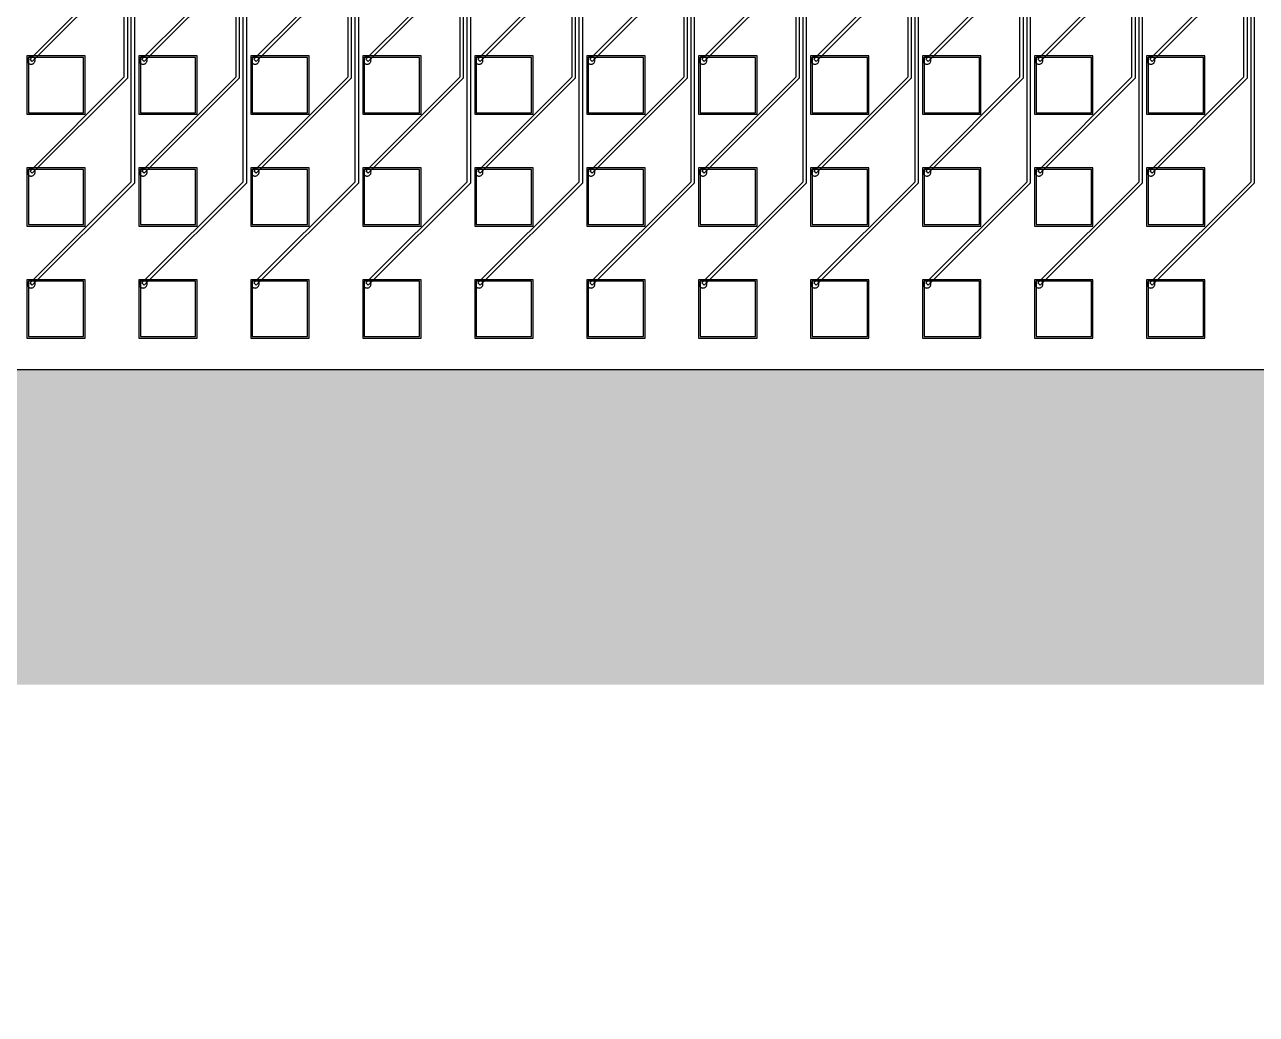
# Model space of a CAD drawing. Header units: metres. Extents: x -1236 to 4965, y 111 to 1952.
# Drawn here: x 2626 to 3407, y 111 to 739 of the extents above; entities that cross this region are included whole.
import ezdxf

# ---------------------------------------------------------------- set-up
doc = ezdxf.new("R2010")
doc.units = ezdxf.units.M
for name, color, linetype in [('Etching', 1, 'CONTINUOUS'), ('EtchingPad', 2, 'CONTINUOUS'), ('Metal1', 4, 'CONTINUOUS'), ('Metal2', 3, 'CONTINUOUS'), ('Polyimide', 7, 'CONTINUOUS'), ('Polyimide_Negative', 5, 'CONTINUOUS')]:
    doc.layers.add(name, color=color, linetype=linetype)

msp = doc.modelspace()

# ---------------------------------------------------------------- hatches: boundary and pattern name
at = {"layer": 'Polyimide_Negative'}
h = msp.add_hatch(color=5, dxfattribs=at)
h.paths.add_polyline_path([(-1236.25, 1952.5), (4965.25, 1952.5), (4965.25, 320), (1697, 320), (1697, 391), (-40.06, 391), (-45.65, 378.65), (-60.47, 350.95), (-77.06, 324.27), (-95.36, 298.73), (-115.29, 274.44), (-136.76, 251.51), (-159.69, 230.04), (-183.98, 210.11), (-209.52, 191.81), (-236.2, 175.22), (-263.9, 160.4), (-292.52, 147.44), (-321.92, 136.37), (-351.99, 127.25), (-382.59, 120.12), (-413.58, 115), (-444.85, 111.92), (-476.25, 110.89), (-507.65, 111.92), (-538.92, 115), (-569.91, 120.12), (-600.51, 127.25), (-630.58, 136.37), (-659.98, 147.44), (-688.6, 160.4), (-716.3, 175.22), (-742.98, 191.81), (-768.52, 210.11), (-792.81, 230.04), (-815.74, 251.51), (-837.21, 274.44), (-857.14, 298.73), (-875.44, 324.27), (-892.03, 350.95), (-906.85, 378.65), (-912.44, 391), (-1236.25, 391), (-1236.25, 1952.5)])
h.paths.add_polyline_path([(-756.25, 591), (-755.65, 572.69), (-753.85, 554.45), (-750.87, 536.37), (-746.71, 518.53), (-741.39, 501), (-734.94, 483.85), (-727.37, 467.16), (-718.74, 451), (-709.06, 435.44), (-698.39, 420.55), (-686.77, 406.38), (-674.24, 393.01), (-660.87, 380.48), (-646.7, 368.86), (-631.81, 358.19), (-616.25, 348.51), (-600.09, 339.88), (-583.4, 332.31), (-566.25, 325.86), (-548.72, 320.54), (-530.88, 316.38), (-512.8, 313.4), (-494.56, 311.6), (-476.25, 311), (-457.94, 311.6), (-439.7, 313.4), (-421.62, 316.38), (-403.78, 320.54), (-386.25, 325.86), (-369.1, 332.31), (-352.41, 339.88), (-336.25, 348.51), (-320.69, 358.19), (-305.8, 368.86), (-291.63, 380.48), (-278.26, 393.01), (-265.73, 406.38), (-254.11, 420.55), (-243.44, 435.44), (-233.76, 451), (-225.13, 467.16), (-217.56, 483.85), (-211.11, 501), (-205.79, 518.53), (-201.63, 536.37), (-198.65, 554.45), (-196.85, 572.69), (-196.25, 591), (1897, 591), (1897, 520), (3920.25, 520), (3920.86, 538.64), (3922.69, 557.2), (3925.73, 575.6), (3929.96, 593.76), (3935.37, 611.61), (3941.94, 629.06), (3949.64, 646.05), (3958.43, 662.5), (3968.28, 678.34), (3979.14, 693.5), (3990.98, 707.91), (4003.72, 721.53), (4017.34, 734.27), (4031.75, 746.11), (4046.91, 756.97), (4062.75, 766.82), (4079.2, 775.61), (4096.19, 783.31), (4113.64, 789.88), (4131.49, 795.29), (4149.65, 799.52), (4168.05, 802.56), (4186.61, 804.39), (4205.25, 805), (4223.89, 804.39), (4242.45, 802.56), (4260.85, 799.52), (4279.01, 795.29), (4296.86, 789.88), (4314.31, 783.31), (4331.3, 775.61), (4347.75, 766.82), (4363.59, 756.97), (4378.75, 746.11), (4393.16, 734.27), (4406.78, 721.53), (4419.52, 707.91), (4431.36, 693.5), (4442.22, 678.34), (4452.07, 662.5), (4460.86, 646.05), (4468.56, 629.06), (4475.13, 611.61), (4480.54, 593.76), (4484.77, 575.6), (4487.81, 557.2), (4489.64, 538.64), (4490.25, 520), (4765.25, 520), (4765.25, 1752.5), (-1036.25, 1752.5), (-1036.25, 591), (-756.25, 591)], flags=0)

# ---------------------------------------------------------------- linework, layer by layer
at = {"layer": 'Etching'}
for points in [[(2632.25, 716.25), (2632.23, 716.58), (2632.16, 716.9), (2632.06, 717.21), (2631.92, 717.5), (2631.73, 717.77), (2631.52, 718.02), (2631.27, 718.23), (2631, 718.42), (2630.71, 718.56), (2630.4, 718.66), (2630.08, 718.73), (2629.75, 718.75), (2629.42, 718.73), (2629.1, 718.66), (2628.79, 718.56), (2628.5, 718.42), (2628.23, 718.23), (2627.98, 718.02), (2627.77, 717.77), (2627.58, 717.5), (2627.44, 717.21), (2627.34, 716.9), (2627.27, 716.58), (2627.25, 716.25), (2627.27, 715.92), (2627.34, 715.6), (2627.44, 715.29), (2627.58, 715), (2627.77, 714.73), (2627.98, 714.48), (2628.23, 714.27), (2628.5, 714.08), (2628.79, 713.94), (2629.1, 713.84), (2629.42, 713.77), (2629.75, 713.75), (2630.08, 713.77), (2630.4, 713.84), (2630.71, 713.94), (2631, 714.08), (2631.27, 714.27), (2631.52, 714.48), (2631.73, 714.73), (2631.92, 715), (2632.06, 715.29), (2632.16, 715.6), (2632.23, 715.92), (2632.25, 716.25)], [(2703.25, 716.25), (2703.23, 716.58), (2703.16, 716.9), (2703.06, 717.21), (2702.92, 717.5), (2702.73, 717.77), (2702.52, 718.02), (2702.27, 718.23), (2702, 718.42), (2701.71, 718.56), (2701.4, 718.66), (2701.08, 718.73), (2700.75, 718.75), (2700.42, 718.73), (2700.1, 718.66), (2699.79, 718.56), (2699.5, 718.42), (2699.23, 718.23), (2698.98, 718.02), (2698.77, 717.77), (2698.58, 717.5), (2698.44, 717.21), (2698.34, 716.9), (2698.27, 716.58), (2698.25, 716.25), (2698.27, 715.92), (2698.34, 715.6), (2698.44, 715.29), (2698.58, 715), (2698.77, 714.73), (2698.98, 714.48), (2699.23, 714.27), (2699.5, 714.08), (2699.79, 713.94), (2700.1, 713.84), (2700.42, 713.77), (2700.75, 713.75), (2701.08, 713.77), (2701.4, 713.84), (2701.71, 713.94), (2702, 714.08), (2702.27, 714.27), (2702.52, 714.48), (2702.73, 714.73), (2702.92, 715), (2703.06, 715.29), (2703.16, 715.6), (2703.23, 715.92), (2703.25, 716.25)], [(2774.25, 716.25), (2774.23, 716.58), (2774.16, 716.9), (2774.06, 717.21), (2773.92, 717.5), (2773.73, 717.77), (2773.52, 718.02), (2773.27, 718.23), (2773, 718.42), (2772.71, 718.56), (2772.4, 718.66), (2772.08, 718.73), (2771.75, 718.75), (2771.42, 718.73), (2771.1, 718.66), (2770.79, 718.56), (2770.5, 718.42), (2770.23, 718.23), (2769.98, 718.02), (2769.77, 717.77), (2769.58, 717.5), (2769.44, 717.21), (2769.34, 716.9), (2769.27, 716.58), (2769.25, 716.25), (2769.27, 715.92), (2769.34, 715.6), (2769.44, 715.29), (2769.58, 715), (2769.77, 714.73), (2769.98, 714.48), (2770.23, 714.27), (2770.5, 714.08), (2770.79, 713.94), (2771.1, 713.84), (2771.42, 713.77), (2771.75, 713.75), (2772.08, 713.77), (2772.4, 713.84), (2772.71, 713.94), (2773, 714.08), (2773.27, 714.27), (2773.52, 714.48), (2773.73, 714.73), (2773.92, 715), (2774.06, 715.29), (2774.16, 715.6), (2774.23, 715.92), (2774.25, 716.25)], [(2845.25, 716.25), (2845.23, 716.58), (2845.16, 716.9), (2845.06, 717.21), (2844.92, 717.5), (2844.73, 717.77), (2844.52, 718.02), (2844.27, 718.23), (2844, 718.42), (2843.71, 718.56), (2843.4, 718.66), (2843.08, 718.73), (2842.75, 718.75), (2842.42, 718.73), (2842.1, 718.66), (2841.79, 718.56), (2841.5, 718.42), (2841.23, 718.23), (2840.98, 718.02), (2840.77, 717.77), (2840.58, 717.5), (2840.44, 717.21), (2840.34, 716.9), (2840.27, 716.58), (2840.25, 716.25), (2840.27, 715.92), (2840.34, 715.6), (2840.44, 715.29), (2840.58, 715), (2840.77, 714.73), (2840.98, 714.48), (2841.23, 714.27), (2841.5, 714.08), (2841.79, 713.94), (2842.1, 713.84), (2842.42, 713.77), (2842.75, 713.75), (2843.08, 713.77), (2843.4, 713.84), (2843.71, 713.94), (2844, 714.08), (2844.27, 714.27), (2844.52, 714.48), (2844.73, 714.73), (2844.92, 715), (2845.06, 715.29), (2845.16, 715.6), (2845.23, 715.92), (2845.25, 716.25)], [(2916.25, 716.25), (2916.23, 716.58), (2916.16, 716.9), (2916.06, 717.21), (2915.92, 717.5), (2915.73, 717.77), (2915.52, 718.02), (2915.27, 718.23), (2915, 718.42), (2914.71, 718.56), (2914.4, 718.66), (2914.08, 718.73), (2913.75, 718.75), (2913.42, 718.73), (2913.1, 718.66), (2912.79, 718.56), (2912.5, 718.42), (2912.23, 718.23), (2911.98, 718.02), (2911.77, 717.77), (2911.58, 717.5), (2911.44, 717.21), (2911.34, 716.9), (2911.27, 716.58), (2911.25, 716.25), (2911.27, 715.92), (2911.34, 715.6), (2911.44, 715.29), (2911.58, 715), (2911.77, 714.73), (2911.98, 714.48), (2912.23, 714.27), (2912.5, 714.08), (2912.79, 713.94), (2913.1, 713.84), (2913.42, 713.77), (2913.75, 713.75), (2914.08, 713.77), (2914.4, 713.84), (2914.71, 713.94), (2915, 714.08), (2915.27, 714.27), (2915.52, 714.48), (2915.73, 714.73), (2915.92, 715), (2916.06, 715.29), (2916.16, 715.6), (2916.23, 715.92), (2916.25, 716.25)], [(2987.25, 716.25), (2987.23, 716.58), (2987.16, 716.9), (2987.06, 717.21), (2986.92, 717.5), (2986.73, 717.77), (2986.52, 718.02), (2986.27, 718.23), (2986, 718.42), (2985.71, 718.56), (2985.4, 718.66), (2985.08, 718.73), (2984.75, 718.75), (2984.42, 718.73), (2984.1, 718.66), (2983.79, 718.56), (2983.5, 718.42), (2983.23, 718.23), (2982.98, 718.02), (2982.77, 717.77), (2982.58, 717.5), (2982.44, 717.21), (2982.34, 716.9), (2982.27, 716.58), (2982.25, 716.25), (2982.27, 715.92), (2982.34, 715.6), (2982.44, 715.29), (2982.58, 715), (2982.77, 714.73), (2982.98, 714.48), (2983.23, 714.27), (2983.5, 714.08), (2983.79, 713.94), (2984.1, 713.84), (2984.42, 713.77), (2984.75, 713.75), (2985.08, 713.77), (2985.4, 713.84), (2985.71, 713.94), (2986, 714.08), (2986.27, 714.27), (2986.52, 714.48), (2986.73, 714.73), (2986.92, 715), (2987.06, 715.29), (2987.16, 715.6), (2987.23, 715.92), (2987.25, 716.25)], [(3058.25, 716.25), (3058.23, 716.58), (3058.16, 716.9), (3058.06, 717.21), (3057.92, 717.5), (3057.73, 717.77), (3057.52, 718.02), (3057.27, 718.23), (3057, 718.42), (3056.71, 718.56), (3056.4, 718.66), (3056.08, 718.73), (3055.75, 718.75), (3055.42, 718.73), (3055.1, 718.66), (3054.79, 718.56), (3054.5, 718.42), (3054.23, 718.23), (3053.98, 718.02), (3053.77, 717.77), (3053.58, 717.5), (3053.44, 717.21), (3053.34, 716.9), (3053.27, 716.58), (3053.25, 716.25), (3053.27, 715.92), (3053.34, 715.6), (3053.44, 715.29), (3053.58, 715), (3053.77, 714.73), (3053.98, 714.48), (3054.23, 714.27), (3054.5, 714.08), (3054.79, 713.94), (3055.1, 713.84), (3055.42, 713.77), (3055.75, 713.75), (3056.08, 713.77), (3056.4, 713.84), (3056.71, 713.94), (3057, 714.08), (3057.27, 714.27), (3057.52, 714.48), (3057.73, 714.73), (3057.92, 715), (3058.06, 715.29), (3058.16, 715.6), (3058.23, 715.92), (3058.25, 716.25)], [(3129.25, 716.25), (3129.23, 716.58), (3129.16, 716.9), (3129.06, 717.21), (3128.92, 717.5), (3128.73, 717.77), (3128.52, 718.02), (3128.27, 718.23), (3128, 718.42), (3127.71, 718.56), (3127.4, 718.66), (3127.08, 718.73), (3126.75, 718.75), (3126.42, 718.73), (3126.1, 718.66), (3125.79, 718.56), (3125.5, 718.42), (3125.23, 718.23), (3124.98, 718.02), (3124.77, 717.77), (3124.58, 717.5), (3124.44, 717.21), (3124.34, 716.9), (3124.27, 716.58), (3124.25, 716.25), (3124.27, 715.92), (3124.34, 715.6), (3124.44, 715.29), (3124.58, 715), (3124.77, 714.73), (3124.98, 714.48), (3125.23, 714.27), (3125.5, 714.08), (3125.79, 713.94), (3126.1, 713.84), (3126.42, 713.77), (3126.75, 713.75), (3127.08, 713.77), (3127.4, 713.84), (3127.71, 713.94), (3128, 714.08), (3128.27, 714.27), (3128.52, 714.48), (3128.73, 714.73), (3128.92, 715), (3129.06, 715.29), (3129.16, 715.6), (3129.23, 715.92), (3129.25, 716.25)], [(3200.25, 716.25), (3200.23, 716.58), (3200.16, 716.9), (3200.06, 717.21), (3199.92, 717.5), (3199.73, 717.77), (3199.52, 718.02), (3199.27, 718.23), (3199, 718.42), (3198.71, 718.56), (3198.4, 718.66), (3198.08, 718.73), (3197.75, 718.75), (3197.42, 718.73), (3197.1, 718.66), (3196.79, 718.56), (3196.5, 718.42), (3196.23, 718.23), (3195.98, 718.02), (3195.77, 717.77), (3195.58, 717.5), (3195.44, 717.21), (3195.34, 716.9), (3195.27, 716.58), (3195.25, 716.25), (3195.27, 715.92), (3195.34, 715.6), (3195.44, 715.29), (3195.58, 715), (3195.77, 714.73), (3195.98, 714.48), (3196.23, 714.27), (3196.5, 714.08), (3196.79, 713.94), (3197.1, 713.84), (3197.42, 713.77), (3197.75, 713.75), (3198.08, 713.77), (3198.4, 713.84), (3198.71, 713.94), (3199, 714.08), (3199.27, 714.27), (3199.52, 714.48), (3199.73, 714.73), (3199.92, 715), (3200.06, 715.29), (3200.16, 715.6), (3200.23, 715.92), (3200.25, 716.25)], [(3271.25, 716.25), (3271.23, 716.58), (3271.16, 716.9), (3271.06, 717.21), (3270.92, 717.5), (3270.73, 717.77), (3270.52, 718.02), (3270.27, 718.23), (3270, 718.42), (3269.71, 718.56), (3269.4, 718.66), (3269.08, 718.73), (3268.75, 718.75), (3268.42, 718.73), (3268.1, 718.66), (3267.79, 718.56), (3267.5, 718.42), (3267.23, 718.23), (3266.98, 718.02), (3266.77, 717.77), (3266.58, 717.5), (3266.44, 717.21), (3266.34, 716.9), (3266.27, 716.58), (3266.25, 716.25), (3266.27, 715.92), (3266.34, 715.6), (3266.44, 715.29), (3266.58, 715), (3266.77, 714.73), (3266.98, 714.48), (3267.23, 714.27), (3267.5, 714.08), (3267.79, 713.94), (3268.1, 713.84), (3268.42, 713.77), (3268.75, 713.75), (3269.08, 713.77), (3269.4, 713.84), (3269.71, 713.94), (3270, 714.08), (3270.27, 714.27), (3270.52, 714.48), (3270.73, 714.73), (3270.92, 715), (3271.06, 715.29), (3271.16, 715.6), (3271.23, 715.92), (3271.25, 716.25)], [(3342.25, 716.25), (3342.23, 716.58), (3342.16, 716.9), (3342.06, 717.21), (3341.92, 717.5), (3341.73, 717.77), (3341.52, 718.02), (3341.27, 718.23), (3341, 718.42), (3340.71, 718.56), (3340.4, 718.66), (3340.08, 718.73), (3339.75, 718.75), (3339.42, 718.73), (3339.1, 718.66), (3338.79, 718.56), (3338.5, 718.42), (3338.23, 718.23), (3337.98, 718.02), (3337.77, 717.77), (3337.58, 717.5), (3337.44, 717.21), (3337.34, 716.9), (3337.27, 716.58), (3337.25, 716.25), (3337.27, 715.92), (3337.34, 715.6), (3337.44, 715.29), (3337.58, 715), (3337.77, 714.73), (3337.98, 714.48), (3338.23, 714.27), (3338.5, 714.08), (3338.79, 713.94), (3339.1, 713.84), (3339.42, 713.77), (3339.75, 713.75), (3340.08, 713.77), (3340.4, 713.84), (3340.71, 713.94), (3341, 714.08), (3341.27, 714.27), (3341.52, 714.48), (3341.73, 714.73), (3341.92, 715), (3342.06, 715.29), (3342.16, 715.6), (3342.23, 715.92), (3342.25, 716.25)], [(2632.25, 645.25), (2632.23, 645.58), (2632.16, 645.9), (2632.06, 646.21), (2631.92, 646.5), (2631.73, 646.77), (2631.52, 647.02), (2631.27, 647.23), (2631, 647.42), (2630.71, 647.56), (2630.4, 647.66), (2630.08, 647.73), (2629.75, 647.75), (2629.42, 647.73), (2629.1, 647.66), (2628.79, 647.56), (2628.5, 647.42), (2628.23, 647.23), (2627.98, 647.02), (2627.77, 646.77), (2627.58, 646.5), (2627.44, 646.21), (2627.34, 645.9), (2627.27, 645.58), (2627.25, 645.25), (2627.27, 644.92), (2627.34, 644.6), (2627.44, 644.29), (2627.58, 644), (2627.77, 643.73), (2627.98, 643.48), (2628.23, 643.27), (2628.5, 643.08), (2628.79, 642.94), (2629.1, 642.84), (2629.42, 642.77), (2629.75, 642.75), (2630.08, 642.77), (2630.4, 642.84), (2630.71, 642.94), (2631, 643.08), (2631.27, 643.27), (2631.52, 643.48), (2631.73, 643.73), (2631.92, 644), (2632.06, 644.29), (2632.16, 644.6), (2632.23, 644.92), (2632.25, 645.25)], [(2703.25, 645.25), (2703.23, 645.58), (2703.16, 645.9), (2703.06, 646.21), (2702.92, 646.5), (2702.73, 646.77), (2702.52, 647.02), (2702.27, 647.23), (2702, 647.42), (2701.71, 647.56), (2701.4, 647.66), (2701.08, 647.73), (2700.75, 647.75), (2700.42, 647.73), (2700.1, 647.66), (2699.79, 647.56), (2699.5, 647.42), (2699.23, 647.23), (2698.98, 647.02), (2698.77, 646.77), (2698.58, 646.5), (2698.44, 646.21), (2698.34, 645.9), (2698.27, 645.58), (2698.25, 645.25), (2698.27, 644.92), (2698.34, 644.6), (2698.44, 644.29), (2698.58, 644), (2698.77, 643.73), (2698.98, 643.48), (2699.23, 643.27), (2699.5, 643.08), (2699.79, 642.94), (2700.1, 642.84), (2700.42, 642.77), (2700.75, 642.75), (2701.08, 642.77), (2701.4, 642.84), (2701.71, 642.94), (2702, 643.08), (2702.27, 643.27), (2702.52, 643.48), (2702.73, 643.73), (2702.92, 644), (2703.06, 644.29), (2703.16, 644.6), (2703.23, 644.92), (2703.25, 645.25)], [(2774.25, 645.25), (2774.23, 645.58), (2774.16, 645.9), (2774.06, 646.21), (2773.92, 646.5), (2773.73, 646.77), (2773.52, 647.02), (2773.27, 647.23), (2773, 647.42), (2772.71, 647.56), (2772.4, 647.66), (2772.08, 647.73), (2771.75, 647.75), (2771.42, 647.73), (2771.1, 647.66), (2770.79, 647.56), (2770.5, 647.42), (2770.23, 647.23), (2769.98, 647.02), (2769.77, 646.77), (2769.58, 646.5), (2769.44, 646.21), (2769.34, 645.9), (2769.27, 645.58), (2769.25, 645.25), (2769.27, 644.92), (2769.34, 644.6), (2769.44, 644.29), (2769.58, 644), (2769.77, 643.73), (2769.98, 643.48), (2770.23, 643.27), (2770.5, 643.08), (2770.79, 642.94), (2771.1, 642.84), (2771.42, 642.77), (2771.75, 642.75), (2772.08, 642.77), (2772.4, 642.84), (2772.71, 642.94), (2773, 643.08), (2773.27, 643.27), (2773.52, 643.48), (2773.73, 643.73), (2773.92, 644), (2774.06, 644.29), (2774.16, 644.6), (2774.23, 644.92), (2774.25, 645.25)], [(2845.25, 645.25), (2845.23, 645.58), (2845.16, 645.9), (2845.06, 646.21), (2844.92, 646.5), (2844.73, 646.77), (2844.52, 647.02), (2844.27, 647.23), (2844, 647.42), (2843.71, 647.56), (2843.4, 647.66), (2843.08, 647.73), (2842.75, 647.75), (2842.42, 647.73), (2842.1, 647.66), (2841.79, 647.56), (2841.5, 647.42), (2841.23, 647.23), (2840.98, 647.02), (2840.77, 646.77), (2840.58, 646.5), (2840.44, 646.21), (2840.34, 645.9), (2840.27, 645.58), (2840.25, 645.25), (2840.27, 644.92), (2840.34, 644.6), (2840.44, 644.29), (2840.58, 644), (2840.77, 643.73), (2840.98, 643.48), (2841.23, 643.27), (2841.5, 643.08), (2841.79, 642.94), (2842.1, 642.84), (2842.42, 642.77), (2842.75, 642.75), (2843.08, 642.77), (2843.4, 642.84), (2843.71, 642.94), (2844, 643.08), (2844.27, 643.27), (2844.52, 643.48), (2844.73, 643.73), (2844.92, 644), (2845.06, 644.29), (2845.16, 644.6), (2845.23, 644.92), (2845.25, 645.25)], [(2916.25, 645.25), (2916.23, 645.58), (2916.16, 645.9), (2916.06, 646.21), (2915.92, 646.5), (2915.73, 646.77), (2915.52, 647.02), (2915.27, 647.23), (2915, 647.42), (2914.71, 647.56), (2914.4, 647.66), (2914.08, 647.73), (2913.75, 647.75), (2913.42, 647.73), (2913.1, 647.66), (2912.79, 647.56), (2912.5, 647.42), (2912.23, 647.23), (2911.98, 647.02), (2911.77, 646.77), (2911.58, 646.5), (2911.44, 646.21), (2911.34, 645.9), (2911.27, 645.58), (2911.25, 645.25), (2911.27, 644.92), (2911.34, 644.6), (2911.44, 644.29), (2911.58, 644), (2911.77, 643.73), (2911.98, 643.48), (2912.23, 643.27), (2912.5, 643.08), (2912.79, 642.94), (2913.1, 642.84), (2913.42, 642.77), (2913.75, 642.75), (2914.08, 642.77), (2914.4, 642.84), (2914.71, 642.94), (2915, 643.08), (2915.27, 643.27), (2915.52, 643.48), (2915.73, 643.73), (2915.92, 644), (2916.06, 644.29), (2916.16, 644.6), (2916.23, 644.92), (2916.25, 645.25)], [(2987.25, 645.25), (2987.23, 645.58), (2987.16, 645.9), (2987.06, 646.21), (2986.92, 646.5), (2986.73, 646.77), (2986.52, 647.02), (2986.27, 647.23), (2986, 647.42), (2985.71, 647.56), (2985.4, 647.66), (2985.08, 647.73), (2984.75, 647.75), (2984.42, 647.73), (2984.1, 647.66), (2983.79, 647.56), (2983.5, 647.42), (2983.23, 647.23), (2982.98, 647.02), (2982.77, 646.77), (2982.58, 646.5), (2982.44, 646.21), (2982.34, 645.9), (2982.27, 645.58), (2982.25, 645.25), (2982.27, 644.92), (2982.34, 644.6), (2982.44, 644.29), (2982.58, 644), (2982.77, 643.73), (2982.98, 643.48), (2983.23, 643.27), (2983.5, 643.08), (2983.79, 642.94), (2984.1, 642.84), (2984.42, 642.77), (2984.75, 642.75), (2985.08, 642.77), (2985.4, 642.84), (2985.71, 642.94), (2986, 643.08), (2986.27, 643.27), (2986.52, 643.48), (2986.73, 643.73), (2986.92, 644), (2987.06, 644.29), (2987.16, 644.6), (2987.23, 644.92), (2987.25, 645.25)], [(3058.25, 645.25), (3058.23, 645.58), (3058.16, 645.9), (3058.06, 646.21), (3057.92, 646.5), (3057.73, 646.77), (3057.52, 647.02), (3057.27, 647.23), (3057, 647.42), (3056.71, 647.56), (3056.4, 647.66), (3056.08, 647.73), (3055.75, 647.75), (3055.42, 647.73), (3055.1, 647.66), (3054.79, 647.56), (3054.5, 647.42), (3054.23, 647.23), (3053.98, 647.02), (3053.77, 646.77), (3053.58, 646.5), (3053.44, 646.21), (3053.34, 645.9), (3053.27, 645.58), (3053.25, 645.25), (3053.27, 644.92), (3053.34, 644.6), (3053.44, 644.29), (3053.58, 644), (3053.77, 643.73), (3053.98, 643.48), (3054.23, 643.27), (3054.5, 643.08), (3054.79, 642.94), (3055.1, 642.84), (3055.42, 642.77), (3055.75, 642.75), (3056.08, 642.77), (3056.4, 642.84), (3056.71, 642.94), (3057, 643.08), (3057.27, 643.27), (3057.52, 643.48), (3057.73, 643.73), (3057.92, 644), (3058.06, 644.29), (3058.16, 644.6), (3058.23, 644.92), (3058.25, 645.25)], [(3129.25, 645.25), (3129.23, 645.58), (3129.16, 645.9), (3129.06, 646.21), (3128.92, 646.5), (3128.73, 646.77), (3128.52, 647.02), (3128.27, 647.23), (3128, 647.42), (3127.71, 647.56), (3127.4, 647.66), (3127.08, 647.73), (3126.75, 647.75), (3126.42, 647.73), (3126.1, 647.66), (3125.79, 647.56), (3125.5, 647.42), (3125.23, 647.23), (3124.98, 647.02), (3124.77, 646.77), (3124.58, 646.5), (3124.44, 646.21), (3124.34, 645.9), (3124.27, 645.58), (3124.25, 645.25), (3124.27, 644.92), (3124.34, 644.6), (3124.44, 644.29), (3124.58, 644), (3124.77, 643.73), (3124.98, 643.48), (3125.23, 643.27), (3125.5, 643.08), (3125.79, 642.94), (3126.1, 642.84), (3126.42, 642.77), (3126.75, 642.75), (3127.08, 642.77), (3127.4, 642.84), (3127.71, 642.94), (3128, 643.08), (3128.27, 643.27), (3128.52, 643.48), (3128.73, 643.73), (3128.92, 644), (3129.06, 644.29), (3129.16, 644.6), (3129.23, 644.92), (3129.25, 645.25)], [(3200.25, 645.25), (3200.23, 645.58), (3200.16, 645.9), (3200.06, 646.21), (3199.92, 646.5), (3199.73, 646.77), (3199.52, 647.02), (3199.27, 647.23), (3199, 647.42), (3198.71, 647.56), (3198.4, 647.66), (3198.08, 647.73), (3197.75, 647.75), (3197.42, 647.73), (3197.1, 647.66), (3196.79, 647.56), (3196.5, 647.42), (3196.23, 647.23), (3195.98, 647.02), (3195.77, 646.77), (3195.58, 646.5), (3195.44, 646.21), (3195.34, 645.9), (3195.27, 645.58), (3195.25, 645.25), (3195.27, 644.92), (3195.34, 644.6), (3195.44, 644.29), (3195.58, 644), (3195.77, 643.73), (3195.98, 643.48), (3196.23, 643.27), (3196.5, 643.08), (3196.79, 642.94), (3197.1, 642.84), (3197.42, 642.77), (3197.75, 642.75), (3198.08, 642.77), (3198.4, 642.84), (3198.71, 642.94), (3199, 643.08), (3199.27, 643.27), (3199.52, 643.48), (3199.73, 643.73), (3199.92, 644), (3200.06, 644.29), (3200.16, 644.6), (3200.23, 644.92), (3200.25, 645.25)], [(3271.25, 645.25), (3271.23, 645.58), (3271.16, 645.9), (3271.06, 646.21), (3270.92, 646.5), (3270.73, 646.77), (3270.52, 647.02), (3270.27, 647.23), (3270, 647.42), (3269.71, 647.56), (3269.4, 647.66), (3269.08, 647.73), (3268.75, 647.75), (3268.42, 647.73), (3268.1, 647.66), (3267.79, 647.56), (3267.5, 647.42), (3267.23, 647.23), (3266.98, 647.02), (3266.77, 646.77), (3266.58, 646.5), (3266.44, 646.21), (3266.34, 645.9), (3266.27, 645.58), (3266.25, 645.25), (3266.27, 644.92), (3266.34, 644.6), (3266.44, 644.29), (3266.58, 644), (3266.77, 643.73), (3266.98, 643.48), (3267.23, 643.27), (3267.5, 643.08), (3267.79, 642.94), (3268.1, 642.84), (3268.42, 642.77), (3268.75, 642.75), (3269.08, 642.77), (3269.4, 642.84), (3269.71, 642.94), (3270, 643.08), (3270.27, 643.27), (3270.52, 643.48), (3270.73, 643.73), (3270.92, 644), (3271.06, 644.29), (3271.16, 644.6), (3271.23, 644.92), (3271.25, 645.25)], [(3342.25, 645.25), (3342.23, 645.58), (3342.16, 645.9), (3342.06, 646.21), (3341.92, 646.5), (3341.73, 646.77), (3341.52, 647.02), (3341.27, 647.23), (3341, 647.42), (3340.71, 647.56), (3340.4, 647.66), (3340.08, 647.73), (3339.75, 647.75), (3339.42, 647.73), (3339.1, 647.66), (3338.79, 647.56), (3338.5, 647.42), (3338.23, 647.23), (3337.98, 647.02), (3337.77, 646.77), (3337.58, 646.5), (3337.44, 646.21), (3337.34, 645.9), (3337.27, 645.58), (3337.25, 645.25), (3337.27, 644.92), (3337.34, 644.6), (3337.44, 644.29), (3337.58, 644), (3337.77, 643.73), (3337.98, 643.48), (3338.23, 643.27), (3338.5, 643.08), (3338.79, 642.94), (3339.1, 642.84), (3339.42, 642.77), (3339.75, 642.75), (3340.08, 642.77), (3340.4, 642.84), (3340.71, 642.94), (3341, 643.08), (3341.27, 643.27), (3341.52, 643.48), (3341.73, 643.73), (3341.92, 644), (3342.06, 644.29), (3342.16, 644.6), (3342.23, 644.92), (3342.25, 645.25)], [(2632.25, 574.25), (2632.23, 574.58), (2632.16, 574.9), (2632.06, 575.21), (2631.92, 575.5), (2631.73, 575.77), (2631.52, 576.02), (2631.27, 576.23), (2631, 576.42), (2630.71, 576.56), (2630.4, 576.66), (2630.08, 576.73), (2629.75, 576.75), (2629.42, 576.73), (2629.1, 576.66), (2628.79, 576.56), (2628.5, 576.42), (2628.23, 576.23), (2627.98, 576.02), (2627.77, 575.77), (2627.58, 575.5), (2627.44, 575.21), (2627.34, 574.9), (2627.27, 574.58), (2627.25, 574.25), (2627.27, 573.92), (2627.34, 573.6), (2627.44, 573.29), (2627.58, 573), (2627.77, 572.73), (2627.98, 572.48), (2628.23, 572.27), (2628.5, 572.08), (2628.79, 571.94), (2629.1, 571.84), (2629.42, 571.77), (2629.75, 571.75), (2630.08, 571.77), (2630.4, 571.84), (2630.71, 571.94), (2631, 572.08), (2631.27, 572.27), (2631.52, 572.48), (2631.73, 572.73), (2631.92, 573), (2632.06, 573.29), (2632.16, 573.6), (2632.23, 573.92), (2632.25, 574.25)], [(2703.25, 574.25), (2703.23, 574.58), (2703.16, 574.9), (2703.06, 575.21), (2702.92, 575.5), (2702.73, 575.77), (2702.52, 576.02), (2702.27, 576.23), (2702, 576.42), (2701.71, 576.56), (2701.4, 576.66), (2701.08, 576.73), (2700.75, 576.75), (2700.42, 576.73), (2700.1, 576.66), (2699.79, 576.56), (2699.5, 576.42), (2699.23, 576.23), (2698.98, 576.02), (2698.77, 575.77), (2698.58, 575.5), (2698.44, 575.21), (2698.34, 574.9), (2698.27, 574.58), (2698.25, 574.25), (2698.27, 573.92), (2698.34, 573.6), (2698.44, 573.29), (2698.58, 573), (2698.77, 572.73), (2698.98, 572.48), (2699.23, 572.27), (2699.5, 572.08), (2699.79, 571.94), (2700.1, 571.84), (2700.42, 571.77), (2700.75, 571.75), (2701.08, 571.77), (2701.4, 571.84), (2701.71, 571.94), (2702, 572.08), (2702.27, 572.27), (2702.52, 572.48), (2702.73, 572.73), (2702.92, 573), (2703.06, 573.29), (2703.16, 573.6), (2703.23, 573.92), (2703.25, 574.25)], [(2774.25, 574.25), (2774.23, 574.58), (2774.16, 574.9), (2774.06, 575.21), (2773.92, 575.5), (2773.73, 575.77), (2773.52, 576.02), (2773.27, 576.23), (2773, 576.42), (2772.71, 576.56), (2772.4, 576.66), (2772.08, 576.73), (2771.75, 576.75), (2771.42, 576.73), (2771.1, 576.66), (2770.79, 576.56), (2770.5, 576.42), (2770.23, 576.23), (2769.98, 576.02), (2769.77, 575.77), (2769.58, 575.5), (2769.44, 575.21), (2769.34, 574.9), (2769.27, 574.58), (2769.25, 574.25), (2769.27, 573.92), (2769.34, 573.6), (2769.44, 573.29), (2769.58, 573), (2769.77, 572.73), (2769.98, 572.48), (2770.23, 572.27), (2770.5, 572.08), (2770.79, 571.94), (2771.1, 571.84), (2771.42, 571.77), (2771.75, 571.75), (2772.08, 571.77), (2772.4, 571.84), (2772.71, 571.94), (2773, 572.08), (2773.27, 572.27), (2773.52, 572.48), (2773.73, 572.73), (2773.92, 573), (2774.06, 573.29), (2774.16, 573.6), (2774.23, 573.92), (2774.25, 574.25)], [(2845.25, 574.25), (2845.23, 574.58), (2845.16, 574.9), (2845.06, 575.21), (2844.92, 575.5), (2844.73, 575.77), (2844.52, 576.02), (2844.27, 576.23), (2844, 576.42), (2843.71, 576.56), (2843.4, 576.66), (2843.08, 576.73), (2842.75, 576.75), (2842.42, 576.73), (2842.1, 576.66), (2841.79, 576.56), (2841.5, 576.42), (2841.23, 576.23), (2840.98, 576.02), (2840.77, 575.77), (2840.58, 575.5), (2840.44, 575.21), (2840.34, 574.9), (2840.27, 574.58), (2840.25, 574.25), (2840.27, 573.92), (2840.34, 573.6), (2840.44, 573.29), (2840.58, 573), (2840.77, 572.73), (2840.98, 572.48), (2841.23, 572.27), (2841.5, 572.08), (2841.79, 571.94), (2842.1, 571.84), (2842.42, 571.77), (2842.75, 571.75), (2843.08, 571.77), (2843.4, 571.84), (2843.71, 571.94), (2844, 572.08), (2844.27, 572.27), (2844.52, 572.48), (2844.73, 572.73), (2844.92, 573), (2845.06, 573.29), (2845.16, 573.6), (2845.23, 573.92), (2845.25, 574.25)], [(2916.25, 574.25), (2916.23, 574.58), (2916.16, 574.9), (2916.06, 575.21), (2915.92, 575.5), (2915.73, 575.77), (2915.52, 576.02), (2915.27, 576.23), (2915, 576.42), (2914.71, 576.56), (2914.4, 576.66), (2914.08, 576.73), (2913.75, 576.75), (2913.42, 576.73), (2913.1, 576.66), (2912.79, 576.56), (2912.5, 576.42), (2912.23, 576.23), (2911.98, 576.02), (2911.77, 575.77), (2911.58, 575.5), (2911.44, 575.21), (2911.34, 574.9), (2911.27, 574.58), (2911.25, 574.25), (2911.27, 573.92), (2911.34, 573.6), (2911.44, 573.29), (2911.58, 573), (2911.77, 572.73), (2911.98, 572.48), (2912.23, 572.27), (2912.5, 572.08), (2912.79, 571.94), (2913.1, 571.84), (2913.42, 571.77), (2913.75, 571.75), (2914.08, 571.77), (2914.4, 571.84), (2914.71, 571.94), (2915, 572.08), (2915.27, 572.27), (2915.52, 572.48), (2915.73, 572.73), (2915.92, 573), (2916.06, 573.29), (2916.16, 573.6), (2916.23, 573.92), (2916.25, 574.25)], [(2987.25, 574.25), (2987.23, 574.58), (2987.16, 574.9), (2987.06, 575.21), (2986.92, 575.5), (2986.73, 575.77), (2986.52, 576.02), (2986.27, 576.23), (2986, 576.42), (2985.71, 576.56), (2985.4, 576.66), (2985.08, 576.73), (2984.75, 576.75), (2984.42, 576.73), (2984.1, 576.66), (2983.79, 576.56), (2983.5, 576.42), (2983.23, 576.23), (2982.98, 576.02), (2982.77, 575.77), (2982.58, 575.5), (2982.44, 575.21), (2982.34, 574.9), (2982.27, 574.58), (2982.25, 574.25), (2982.27, 573.92), (2982.34, 573.6), (2982.44, 573.29), (2982.58, 573), (2982.77, 572.73), (2982.98, 572.48), (2983.23, 572.27), (2983.5, 572.08), (2983.79, 571.94), (2984.1, 571.84), (2984.42, 571.77), (2984.75, 571.75), (2985.08, 571.77), (2985.4, 571.84), (2985.71, 571.94), (2986, 572.08), (2986.27, 572.27), (2986.52, 572.48), (2986.73, 572.73), (2986.92, 573), (2987.06, 573.29), (2987.16, 573.6), (2987.23, 573.92), (2987.25, 574.25)], [(3058.25, 574.25), (3058.23, 574.58), (3058.16, 574.9), (3058.06, 575.21), (3057.92, 575.5), (3057.73, 575.77), (3057.52, 576.02), (3057.27, 576.23), (3057, 576.42), (3056.71, 576.56), (3056.4, 576.66), (3056.08, 576.73), (3055.75, 576.75), (3055.42, 576.73), (3055.1, 576.66), (3054.79, 576.56), (3054.5, 576.42), (3054.23, 576.23), (3053.98, 576.02), (3053.77, 575.77), (3053.58, 575.5), (3053.44, 575.21), (3053.34, 574.9), (3053.27, 574.58), (3053.25, 574.25), (3053.27, 573.92), (3053.34, 573.6), (3053.44, 573.29), (3053.58, 573), (3053.77, 572.73), (3053.98, 572.48), (3054.23, 572.27), (3054.5, 572.08), (3054.79, 571.94), (3055.1, 571.84), (3055.42, 571.77), (3055.75, 571.75), (3056.08, 571.77), (3056.4, 571.84), (3056.71, 571.94), (3057, 572.08), (3057.27, 572.27), (3057.52, 572.48), (3057.73, 572.73), (3057.92, 573), (3058.06, 573.29), (3058.16, 573.6), (3058.23, 573.92), (3058.25, 574.25)], [(3129.25, 574.25), (3129.23, 574.58), (3129.16, 574.9), (3129.06, 575.21), (3128.92, 575.5), (3128.73, 575.77), (3128.52, 576.02), (3128.27, 576.23), (3128, 576.42), (3127.71, 576.56), (3127.4, 576.66), (3127.08, 576.73), (3126.75, 576.75), (3126.42, 576.73), (3126.1, 576.66), (3125.79, 576.56), (3125.5, 576.42), (3125.23, 576.23), (3124.98, 576.02), (3124.77, 575.77), (3124.58, 575.5), (3124.44, 575.21), (3124.34, 574.9), (3124.27, 574.58), (3124.25, 574.25), (3124.27, 573.92), (3124.34, 573.6), (3124.44, 573.29), (3124.58, 573), (3124.77, 572.73), (3124.98, 572.48), (3125.23, 572.27), (3125.5, 572.08), (3125.79, 571.94), (3126.1, 571.84), (3126.42, 571.77), (3126.75, 571.75), (3127.08, 571.77), (3127.4, 571.84), (3127.71, 571.94), (3128, 572.08), (3128.27, 572.27), (3128.52, 572.48), (3128.73, 572.73), (3128.92, 573), (3129.06, 573.29), (3129.16, 573.6), (3129.23, 573.92), (3129.25, 574.25)], [(3200.25, 574.25), (3200.23, 574.58), (3200.16, 574.9), (3200.06, 575.21), (3199.92, 575.5), (3199.73, 575.77), (3199.52, 576.02), (3199.27, 576.23), (3199, 576.42), (3198.71, 576.56), (3198.4, 576.66), (3198.08, 576.73), (3197.75, 576.75), (3197.42, 576.73), (3197.1, 576.66), (3196.79, 576.56), (3196.5, 576.42), (3196.23, 576.23), (3195.98, 576.02), (3195.77, 575.77), (3195.58, 575.5), (3195.44, 575.21), (3195.34, 574.9), (3195.27, 574.58), (3195.25, 574.25), (3195.27, 573.92), (3195.34, 573.6), (3195.44, 573.29), (3195.58, 573), (3195.77, 572.73), (3195.98, 572.48), (3196.23, 572.27), (3196.5, 572.08), (3196.79, 571.94), (3197.1, 571.84), (3197.42, 571.77), (3197.75, 571.75), (3198.08, 571.77), (3198.4, 571.84), (3198.71, 571.94), (3199, 572.08), (3199.27, 572.27), (3199.52, 572.48), (3199.73, 572.73), (3199.92, 573), (3200.06, 573.29), (3200.16, 573.6), (3200.23, 573.92), (3200.25, 574.25)], [(3271.25, 574.25), (3271.23, 574.58), (3271.16, 574.9), (3271.06, 575.21), (3270.92, 575.5), (3270.73, 575.77), (3270.52, 576.02), (3270.27, 576.23), (3270, 576.42), (3269.71, 576.56), (3269.4, 576.66), (3269.08, 576.73), (3268.75, 576.75), (3268.42, 576.73), (3268.1, 576.66), (3267.79, 576.56), (3267.5, 576.42), (3267.23, 576.23), (3266.98, 576.02), (3266.77, 575.77), (3266.58, 575.5), (3266.44, 575.21), (3266.34, 574.9), (3266.27, 574.58), (3266.25, 574.25), (3266.27, 573.92), (3266.34, 573.6), (3266.44, 573.29), (3266.58, 573), (3266.77, 572.73), (3266.98, 572.48), (3267.23, 572.27), (3267.5, 572.08), (3267.79, 571.94), (3268.1, 571.84), (3268.42, 571.77), (3268.75, 571.75), (3269.08, 571.77), (3269.4, 571.84), (3269.71, 571.94), (3270, 572.08), (3270.27, 572.27), (3270.52, 572.48), (3270.73, 572.73), (3270.92, 573), (3271.06, 573.29), (3271.16, 573.6), (3271.23, 573.92), (3271.25, 574.25)], [(3342.25, 574.25), (3342.23, 574.58), (3342.16, 574.9), (3342.06, 575.21), (3341.92, 575.5), (3341.73, 575.77), (3341.52, 576.02), (3341.27, 576.23), (3341, 576.42), (3340.71, 576.56), (3340.4, 576.66), (3340.08, 576.73), (3339.75, 576.75), (3339.42, 576.73), (3339.1, 576.66), (3338.79, 576.56), (3338.5, 576.42), (3338.23, 576.23), (3337.98, 576.02), (3337.77, 575.77), (3337.58, 575.5), (3337.44, 575.21), (3337.34, 574.9), (3337.27, 574.58), (3337.25, 574.25), (3337.27, 573.92), (3337.34, 573.6), (3337.44, 573.29), (3337.58, 573), (3337.77, 572.73), (3337.98, 572.48), (3338.23, 572.27), (3338.5, 572.08), (3338.79, 571.94), (3339.1, 571.84), (3339.42, 571.77), (3339.75, 571.75), (3340.08, 571.77), (3340.4, 571.84), (3340.71, 571.94), (3341, 572.08), (3341.27, 572.27), (3341.52, 572.48), (3341.73, 572.73), (3341.92, 573), (3342.06, 573.29), (3342.16, 573.6), (3342.23, 573.92), (3342.25, 574.25)]]:
    msp.add_lwpolyline(points, close=True, dxfattribs=at)
at = {"layer": 'EtchingPad'}
for points in [[(2628, 683), (2663, 683), (2663, 718), (2628, 718), (2628, 683)], [(2699, 683), (2734, 683), (2734, 718), (2699, 718), (2699, 683)], [(2770, 683), (2805, 683), (2805, 718), (2770, 718), (2770, 683)], [(2841, 683), (2876, 683), (2876, 718), (2841, 718), (2841, 683)], [(2912, 683), (2947, 683), (2947, 718), (2912, 718), (2912, 683)], [(2983, 683), (3018, 683), (3018, 718), (2983, 718), (2983, 683)], [(3054, 683), (3089, 683), (3089, 718), (3054, 718), (3054, 683)], [(3125, 683), (3160, 683), (3160, 718), (3125, 718), (3125, 683)], [(3196, 683), (3231, 683), (3231, 718), (3196, 718), (3196, 683)], [(3267, 683), (3302, 683), (3302, 718), (3267, 718), (3267, 683)], [(3338, 683), (3373, 683), (3373, 718), (3338, 718), (3338, 683)], [(2628, 612), (2663, 612), (2663, 647), (2628, 647), (2628, 612)], [(2699, 612), (2734, 612), (2734, 647), (2699, 647), (2699, 612)], [(2770, 612), (2805, 612), (2805, 647), (2770, 647), (2770, 612)], [(2841, 612), (2876, 612), (2876, 647), (2841, 647), (2841, 612)], [(2912, 612), (2947, 612), (2947, 647), (2912, 647), (2912, 612)], [(2983, 612), (3018, 612), (3018, 647), (2983, 647), (2983, 612)], [(3054, 612), (3089, 612), (3089, 647), (3054, 647), (3054, 612)], [(3125, 612), (3160, 612), (3160, 647), (3125, 647), (3125, 612)], [(3196, 612), (3231, 612), (3231, 647), (3196, 647), (3196, 612)], [(3267, 612), (3302, 612), (3302, 647), (3267, 647), (3267, 612)], [(3338, 612), (3373, 612), (3373, 647), (3338, 647), (3338, 612)], [(2628, 541), (2663, 541), (2663, 576), (2628, 576), (2628, 541)], [(2699, 541), (2734, 541), (2734, 576), (2699, 576), (2699, 541)], [(2770, 541), (2805, 541), (2805, 576), (2770, 576), (2770, 541)], [(2841, 541), (2876, 541), (2876, 576), (2841, 576), (2841, 541)], [(2912, 541), (2947, 541), (2947, 576), (2912, 576), (2912, 541)], [(2983, 541), (3018, 541), (3018, 576), (2983, 576), (2983, 541)], [(3054, 541), (3089, 541), (3089, 576), (3054, 576), (3054, 541)], [(3125, 541), (3160, 541), (3160, 576), (3125, 576), (3125, 541)], [(3196, 541), (3231, 541), (3231, 576), (3196, 576), (3196, 541)], [(3267, 541), (3302, 541), (3302, 576), (3267, 576), (3267, 541)], [(3338, 541), (3373, 541), (3373, 576), (3338, 576), (3338, 541)]]:
    msp.add_lwpolyline(points, close=True, dxfattribs=at)
at = {"layer": 'Metal1'}
for points in [[(2695.25, 1652.5), (2695.25, 638.34), (2630.46, 573.54), (2629.04, 574.96), (2693.25, 639.16), (2693.25, 1652.5)], [(2690.75, 1652.5), (2690.75, 704.84), (2630.46, 644.54), (2629.04, 645.96), (2688.75, 705.66), (2688.75, 1652.5)], [(2686.25, 1652.5), (2686.25, 771.34), (2630.46, 715.54), (2629.04, 716.96), (2684.25, 772.16), (2684.25, 1652.5)], [(2766.25, 1652.5), (2766.25, 638.34), (2701.46, 573.54), (2700.04, 574.96), (2764.25, 639.16), (2764.25, 1652.5)], [(2761.75, 1652.5), (2761.75, 704.84), (2701.46, 644.54), (2700.04, 645.96), (2759.75, 705.66), (2759.75, 1652.5)], [(2757.25, 1652.5), (2757.25, 771.34), (2701.46, 715.54), (2700.04, 716.96), (2755.25, 772.16), (2755.25, 1652.5)], [(2837.25, 1652.5), (2837.25, 638.34), (2772.46, 573.54), (2771.04, 574.96), (2835.25, 639.16), (2835.25, 1652.5)], [(2832.75, 1652.5), (2832.75, 704.84), (2772.46, 644.54), (2771.04, 645.96), (2830.75, 705.66), (2830.75, 1652.5)], [(2828.25, 1652.5), (2828.25, 771.34), (2772.46, 715.54), (2771.04, 716.96), (2826.25, 772.16), (2826.25, 1652.5)], [(2908.25, 1652.5), (2908.25, 638.34), (2843.46, 573.54), (2842.04, 574.96), (2906.25, 639.16), (2906.25, 1652.5)], [(2903.75, 1652.5), (2903.75, 704.84), (2843.46, 644.54), (2842.04, 645.96), (2901.75, 705.66), (2901.75, 1652.5)], [(2899.25, 1652.5), (2899.25, 771.34), (2843.46, 715.54), (2842.04, 716.96), (2897.25, 772.16), (2897.25, 1652.5)], [(2979.25, 1652.5), (2979.25, 638.34), (2914.46, 573.54), (2913.04, 574.96), (2977.25, 639.16), (2977.25, 1652.5)], [(2974.75, 1652.5), (2974.75, 704.84), (2914.46, 644.54), (2913.04, 645.96), (2972.75, 705.66), (2972.75, 1652.5)], [(2970.25, 1652.5), (2970.25, 771.34), (2914.46, 715.54), (2913.04, 716.96), (2968.25, 772.16), (2968.25, 1652.5)], [(3050.25, 1652.5), (3050.25, 638.34), (2985.46, 573.54), (2984.04, 574.96), (3048.25, 639.16), (3048.25, 1652.5)], [(3045.75, 1652.5), (3045.75, 704.84), (2985.46, 644.54), (2984.04, 645.96), (3043.75, 705.66), (3043.75, 1652.5)], [(3041.25, 1652.5), (3041.25, 771.34), (2985.46, 715.54), (2984.04, 716.96), (3039.25, 772.16), (3039.25, 1652.5)], [(3121.25, 1652.5), (3121.25, 638.34), (3056.46, 573.54), (3055.04, 574.96), (3119.25, 639.16), (3119.25, 1652.5)], [(3116.75, 1652.5), (3116.75, 704.84), (3056.46, 644.54), (3055.04, 645.96), (3114.75, 705.66), (3114.75, 1652.5)], [(3112.25, 1652.5), (3112.25, 771.34), (3056.46, 715.54), (3055.04, 716.96), (3110.25, 772.16), (3110.25, 1652.5)], [(3192.25, 1652.5), (3192.25, 638.34), (3127.46, 573.54), (3126.04, 574.96), (3190.25, 639.16), (3190.25, 1652.5)], [(3187.75, 1652.5), (3187.75, 704.84), (3127.46, 644.54), (3126.04, 645.96), (3185.75, 705.66), (3185.75, 1652.5)], [(3183.25, 1652.5), (3183.25, 771.34), (3127.46, 715.54), (3126.04, 716.96), (3181.25, 772.16), (3181.25, 1652.5)], [(3263.25, 1652.5), (3263.25, 638.34), (3198.46, 573.54), (3197.04, 574.96), (3261.25, 639.16), (3261.25, 1652.5)], [(3258.75, 1652.5), (3258.75, 704.84), (3198.46, 644.54), (3197.04, 645.96), (3256.75, 705.66), (3256.75, 1652.5)], [(3254.25, 1652.5), (3254.25, 771.34), (3198.46, 715.54), (3197.04, 716.96), (3252.25, 772.16), (3252.25, 1652.5)], [(3334.25, 1652.5), (3334.25, 638.34), (3269.46, 573.54), (3268.04, 574.96), (3332.25, 639.16), (3332.25, 1652.5)], [(3329.75, 1652.5), (3329.75, 704.84), (3269.46, 644.54), (3268.04, 645.96), (3327.75, 705.66), (3327.75, 1652.5)], [(3325.25, 1652.5), (3325.25, 771.34), (3269.46, 715.54), (3268.04, 716.96), (3323.25, 772.16), (3323.25, 1652.5)], [(3405.25, 1652.5), (3405.25, 638.34), (3340.46, 573.54), (3339.04, 574.96), (3403.25, 639.16), (3403.25, 1652.5)], [(3400.75, 1652.5), (3400.75, 704.84), (3340.46, 644.54), (3339.04, 645.96), (3398.75, 705.66), (3398.75, 1652.5)], [(3396.25, 1652.5), (3396.25, 771.34), (3340.46, 715.54), (3339.04, 716.96), (3394.25, 772.16), (3394.25, 1652.5)]]:
    msp.add_lwpolyline(points, close=True, dxfattribs=at)
at = {"layer": 'Metal2'}
for points in [[(2627, 682), (2664, 682), (2664, 719), (2627, 719), (2627, 682)], [(2698, 682), (2735, 682), (2735, 719), (2698, 719), (2698, 682)], [(2769, 682), (2806, 682), (2806, 719), (2769, 719), (2769, 682)], [(2840, 682), (2877, 682), (2877, 719), (2840, 719), (2840, 682)], [(2911, 682), (2948, 682), (2948, 719), (2911, 719), (2911, 682)], [(2982, 682), (3019, 682), (3019, 719), (2982, 719), (2982, 682)], [(3053, 682), (3090, 682), (3090, 719), (3053, 719), (3053, 682)], [(3124, 682), (3161, 682), (3161, 719), (3124, 719), (3124, 682)], [(3195, 682), (3232, 682), (3232, 719), (3195, 719), (3195, 682)], [(3266, 682), (3303, 682), (3303, 719), (3266, 719), (3266, 682)], [(3337, 682), (3374, 682), (3374, 719), (3337, 719), (3337, 682)], [(2627, 611), (2664, 611), (2664, 648), (2627, 648), (2627, 611)], [(2698, 611), (2735, 611), (2735, 648), (2698, 648), (2698, 611)], [(2769, 611), (2806, 611), (2806, 648), (2769, 648), (2769, 611)], [(2840, 611), (2877, 611), (2877, 648), (2840, 648), (2840, 611)], [(2911, 611), (2948, 611), (2948, 648), (2911, 648), (2911, 611)], [(2982, 611), (3019, 611), (3019, 648), (2982, 648), (2982, 611)], [(3053, 611), (3090, 611), (3090, 648), (3053, 648), (3053, 611)], [(3124, 611), (3161, 611), (3161, 648), (3124, 648), (3124, 611)], [(3195, 611), (3232, 611), (3232, 648), (3195, 648), (3195, 611)], [(3266, 611), (3303, 611), (3303, 648), (3266, 648), (3266, 611)], [(3337, 611), (3374, 611), (3374, 648), (3337, 648), (3337, 611)], [(2627, 540), (2664, 540), (2664, 577), (2627, 577), (2627, 540)], [(2698, 540), (2735, 540), (2735, 577), (2698, 577), (2698, 540)], [(2769, 540), (2806, 540), (2806, 577), (2769, 577), (2769, 540)], [(2840, 540), (2877, 540), (2877, 577), (2840, 577), (2840, 540)], [(2911, 540), (2948, 540), (2948, 577), (2911, 577), (2911, 540)], [(2982, 540), (3019, 540), (3019, 577), (2982, 577), (2982, 540)], [(3053, 540), (3090, 540), (3090, 577), (3053, 577), (3053, 540)], [(3124, 540), (3161, 540), (3161, 577), (3124, 577), (3124, 540)], [(3195, 540), (3232, 540), (3232, 577), (3195, 577), (3195, 540)], [(3266, 540), (3303, 540), (3303, 577), (3266, 577), (3266, 540)], [(3337, 540), (3374, 540), (3374, 577), (3337, 577), (3337, 540)]]:
    msp.add_lwpolyline(points, close=True, dxfattribs=at)
at = {"layer": 'Polyimide'}
msp.add_lwpolyline([(-196.25, 591), (1897, 591), (1897, 520), (3920.25, 520)], dxfattribs=at)

doc.saveas('drawing.dxf')
